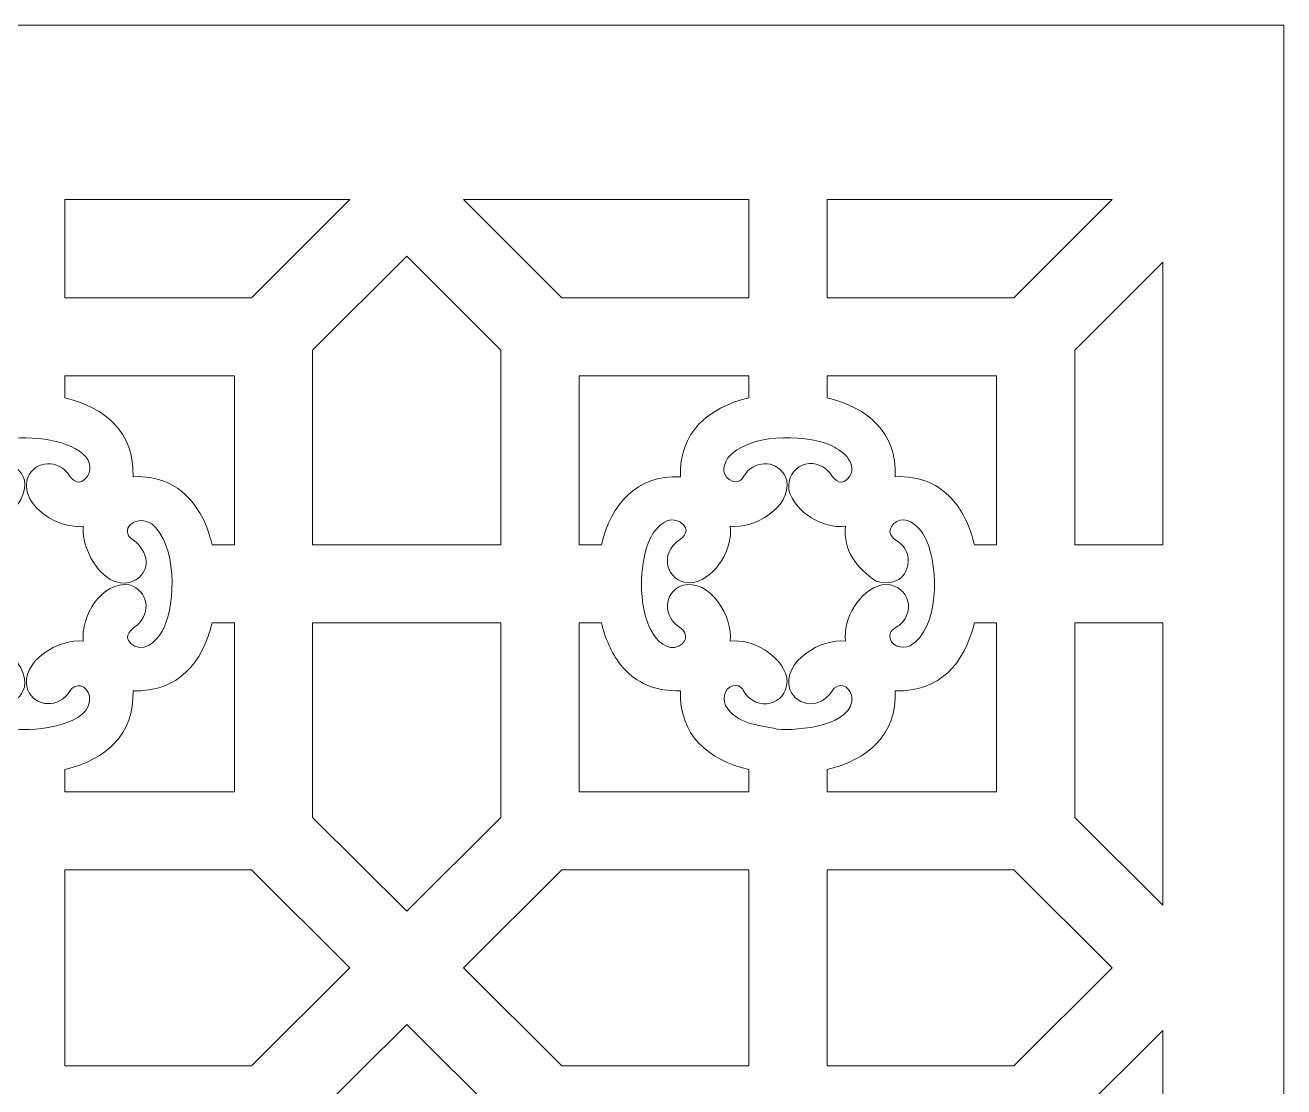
# Model space of a CAD drawing. Header units: centimetres. Extents: x 10.4 to 27.5, y -2.2 to 9.5.
# Drawn here: x 13.422 to 16.397, y 6.99 to 9.5 of the extents above; entities that cross this region are included whole.
import ezdxf

# ---------------------------------------------------------------- set-up
doc = ezdxf.new("R2010")
doc.units = ezdxf.units.CM
doc.header["$MEASUREMENT"] = 0
doc.layers.add('layer 1', color=7, linetype='Continuous')

msp = doc.modelspace()

# ---------------------------------------------------------------- linework, layer by layer
at = {"layer": 'layer 1', "color": 7, "lineweight": 9}
for points, knots in [([(10.44674, 9.5), (10.44674, 9.5), (16.39673, 9.5), (16.39673, 9.5), (16.39673, 9.5), (16.39673, 9.5), (16.39673, -2.11668), (16.39673, -2.11668), (16.39673, -2.11668), (16.39673, -2.11668), (10.44674, -2.11668), (10.44674, -2.11668), (10.44674, -2.11668), (10.44674, -2.11668), (10.44674, 9.5), (10.44674, 9.5)], [0, 0, 0, 0, 0.2, 0.2, 0.2, 0.2, 0.4, 0.4, 0.4, 0.4, 0.6, 0.6, 0.6, 0.6, 1, 1, 1, 1]), ([(14.18938, 9.08756), (14.18938, 9.08756), (14.18938, 9.08756), (14.18938, 9.08756), (14.18938, 9.08756), (14.18938, 9.08756), (13.51531, 9.08756), (13.51531, 9.08756), (13.51531, 9.08756), (13.51531, 9.08756), (13.51531, 8.85572), (13.51531, 8.85572), (13.51531, 8.85572), (13.51531, 8.85572), (13.9568, 8.85572), (13.9568, 8.85572), (13.9568, 8.85572), (13.9568, 8.85572), (14.18938, 9.08756), (14.18938, 9.08756)], [0, 0, 0, 0, 0.1666667, 0.1666667, 0.1666667, 0.1666667, 0.3333333, 0.3333333, 0.3333333, 0.3333333, 0.5, 0.5, 0.5, 0.5, 0.6666667, 0.6666667, 0.6666667, 0.6666667, 1, 1, 1, 1]), ([(15.13206, 9.08756), (15.13206, 9.08756), (15.13206, 9.08756), (15.13206, 9.08756), (15.13206, 9.08756), (15.13206, 9.08756), (14.45798, 9.08756), (14.45798, 9.08756), (14.45798, 9.08756), (14.45798, 9.08756), (14.69056, 8.85572), (14.69056, 8.85572), (14.69056, 8.85572), (14.69056, 8.85572), (15.13206, 8.85572), (15.13206, 8.85572), (15.13206, 8.85572), (15.13206, 8.85572), (15.13206, 9.08756), (15.13206, 9.08756)], [0, 0, 0, 0, 0.1666667, 0.1666667, 0.1666667, 0.1666667, 0.3333333, 0.3333333, 0.3333333, 0.3333333, 0.5, 0.5, 0.5, 0.5, 0.6666667, 0.6666667, 0.6666667, 0.6666667, 1, 1, 1, 1]), ([(15.99117, 9.08756), (15.99117, 9.08756), (15.31709, 9.08756), (15.31709, 9.08756), (15.31709, 9.08756), (15.31709, 9.08756), (15.31709, 8.85572), (15.31709, 8.85572), (15.31709, 8.85572), (15.31709, 8.85572), (15.75859, 8.85572), (15.75859, 8.85572), (15.75859, 8.85572), (15.75859, 8.85572), (15.99117, 9.08756), (15.99117, 9.08756)], [0, 0, 0, 0, 0.2, 0.2, 0.2, 0.2, 0.4, 0.4, 0.4, 0.4, 0.6, 0.6, 0.6, 0.6, 1, 1, 1, 1]), ([(14.54617, 8.27164), (14.54617, 8.27164), (14.54617, 8.27164), (14.54617, 8.27164), (14.54617, 8.27164), (14.54617, 8.27164), (14.10119, 8.27164), (14.10119, 8.27164), (14.10119, 8.27164), (14.10119, 8.27164), (14.10119, 8.73189), (14.10119, 8.73189), (14.10119, 8.73189), (14.10119, 8.73189), (14.32367, 8.95368), (14.32367, 8.95368), (14.32367, 8.95368), (14.32367, 8.95368), (14.54617, 8.73189), (14.54617, 8.73189), (14.54617, 8.73189), (14.54617, 8.73189), (14.54617, 8.27164), (14.54617, 8.27164)], [0, 0, 0, 0, 0.1428571, 0.1428571, 0.1428571, 0.1428571, 0.2857143, 0.2857143, 0.2857143, 0.2857143, 0.4285714, 0.4285714, 0.4285714, 0.4285714, 0.5714286, 0.5714286, 0.5714286, 0.5714286, 0.7142857, 0.7142857, 0.7142857, 0.7142857, 1, 1, 1, 1]), ([(16.11113, 8.93939), (16.11113, 8.93939), (16.11113, 8.93939), (16.11113, 8.93939), (16.11113, 8.93939), (16.11113, 8.93939), (15.90298, 8.73189), (15.90298, 8.73189), (15.90298, 8.73189), (15.90298, 8.73189), (15.90298, 8.27164), (15.90298, 8.27164), (15.90298, 8.27164), (15.90298, 8.27164), (16.11113, 8.27164), (16.11113, 8.27164), (16.11113, 8.27164), (16.11113, 8.27164), (16.11113, 8.93939), (16.11113, 8.93939)], [0, 0, 0, 0, 0.1666667, 0.1666667, 0.1666667, 0.1666667, 0.3333333, 0.3333333, 0.3333333, 0.3333333, 0.5, 0.5, 0.5, 0.5, 0.6666667, 0.6666667, 0.6666667, 0.6666667, 1, 1, 1, 1]), ([(13.91617, 8.27164), (13.91617, 8.27164), (13.91617, 8.27164), (13.91617, 8.27164), (13.91617, 8.27164), (13.91617, 8.27164), (13.86334, 8.27164), (13.86334, 8.27164), (13.86334, 8.27164), (13.85951, 8.28778), (13.85463, 8.30355), (13.84866, 8.3187), (13.84866, 8.3187), (13.81543, 8.39423), (13.76006, 8.43546), (13.67661, 8.43247), (13.67661, 8.43247), (13.68035, 8.53649), (13.61251, 8.59574), (13.51531, 8.61874), (13.51531, 8.61874), (13.51531, 8.61874), (13.51531, 8.67127), (13.51531, 8.67127), (13.51531, 8.67127), (13.51531, 8.67127), (13.91617, 8.67127), (13.91617, 8.67127), (13.91617, 8.67127), (13.91617, 8.67127), (13.91617, 8.27164), (13.91617, 8.27164)], [0, 0, 0, 0, 0.1111111, 0.1111111, 0.1111111, 0.1111111, 0.2222222, 0.2222222, 0.2222222, 0.2222222, 0.3333333, 0.3333333, 0.3333333, 0.3333333, 0.4444444, 0.4444444, 0.4444444, 0.4444444, 0.5555556, 0.5555556, 0.5555556, 0.5555556, 0.6666667, 0.6666667, 0.6666667, 0.6666667, 0.7777778, 0.7777778, 0.7777778, 0.7777778, 1, 1, 1, 1]), ([(14.78372, 8.27164), (14.78372, 8.27164), (14.78372, 8.27164), (14.78372, 8.27164), (14.78372, 8.27164), (14.78372, 8.27164), (14.73118, 8.27164), (14.73118, 8.27164), (14.73118, 8.27164), (14.73118, 8.27164), (14.73118, 8.67127), (14.73118, 8.67127), (14.73118, 8.67127), (14.73118, 8.67127), (15.13206, 8.67127), (15.13206, 8.67127), (15.13206, 8.67127), (15.13206, 8.67127), (15.13206, 8.61886), (15.13206, 8.61886), (15.13206, 8.61886), (15.03497, 8.59523), (14.96697, 8.53674), (14.97071, 8.43247), (14.97071, 8.43247), (14.86612, 8.43621), (14.80718, 8.36852), (14.78372, 8.27164)], [0, 0, 0, 0, 0.125, 0.125, 0.125, 0.125, 0.25, 0.25, 0.25, 0.25, 0.375, 0.375, 0.375, 0.375, 0.5, 0.5, 0.5, 0.5, 0.625, 0.625, 0.625, 0.625, 0.75, 0.75, 0.75, 0.75, 1, 1, 1, 1]), ([(15.71796, 8.27164), (15.71796, 8.27164), (15.71796, 8.27164), (15.71796, 8.27164), (15.71796, 8.27164), (15.71796, 8.27164), (15.66536, 8.27164), (15.66536, 8.27164), (15.66536, 8.27164), (15.6563, 8.3086), (15.64297, 8.34063), (15.62013, 8.37104), (15.62013, 8.37104), (15.58221, 8.41625), (15.53685, 8.43457), (15.47839, 8.43247), (15.47839, 8.43247), (15.48213, 8.53649), (15.41427, 8.59574), (15.31709, 8.61874), (15.31709, 8.61874), (15.31709, 8.61874), (15.31709, 8.67127), (15.31709, 8.67127), (15.31709, 8.67127), (15.31709, 8.67127), (15.71796, 8.67127), (15.71796, 8.67127), (15.71796, 8.67127), (15.71796, 8.67127), (15.71796, 8.27164), (15.71796, 8.27164)], [0, 0, 0, 0, 0.1111111, 0.1111111, 0.1111111, 0.1111111, 0.2222222, 0.2222222, 0.2222222, 0.2222222, 0.3333333, 0.3333333, 0.3333333, 0.3333333, 0.4444444, 0.4444444, 0.4444444, 0.4444444, 0.5555556, 0.5555556, 0.5555556, 0.5555556, 0.6666667, 0.6666667, 0.6666667, 0.6666667, 0.7777778, 0.7777778, 0.7777778, 0.7777778, 1, 1, 1, 1]), ([(13.09226, 8.27529), (13.09226, 8.27529), (13.09226, 8.27529), (13.09226, 8.27529), (13.09226, 8.27529), (13.07182, 8.21978), (13.07075, 8.13195), (13.09476, 8.07742), (13.09476, 8.07742), (13.13448, 7.9873), (13.2128, 8.04854), (13.16716, 8.07626), (13.16716, 8.07626), (13.12807, 8.09998), (13.1277, 8.15693), (13.17192, 8.17499), (13.17192, 8.17499), (13.23941, 8.1941), (13.29348, 8.09982), (13.28637, 8.04346), (13.28637, 8.04346), (13.34207, 8.05048), (13.43093, 7.99972), (13.41987, 7.93483), (13.41987, 7.93483), (13.40726, 7.89062), (13.35312, 7.88258), (13.32395, 7.91707), (13.32395, 7.91707), (13.3099, 7.93771), (13.29223, 7.95232), (13.27458, 7.92223), (13.27458, 7.92223), (13.26059, 7.89197), (13.29415, 7.86528), (13.31749, 7.85381), (13.31749, 7.85381), (13.31749, 7.85381), (13.3974, 7.83559), (13.3974, 7.83559), (13.3974, 7.83559), (13.44431, 7.8307), (13.58259, 7.84338), (13.574, 7.91338), (13.574, 7.91338), (13.56789, 7.93957), (13.54067, 7.94828), (13.52625, 7.92462), (13.52625, 7.92462), (13.5024, 7.88546), (13.44519, 7.88555), (13.42721, 7.92939), (13.42721, 7.92939), (13.40803, 7.99652), (13.5027, 8.05077), (13.55913, 8.04346), (13.55913, 8.04346), (13.55207, 8.10023), (13.60307, 8.18756), (13.66811, 8.17655), (13.66811, 8.17655), (13.71247, 8.16398), (13.72053, 8.10998), (13.68592, 8.08093), (13.68592, 8.08093), (13.66523, 8.06692), (13.6506, 8.04931), (13.68074, 8.0317), (13.68074, 8.0317), (13.7108, 8.01792), (13.73867, 8.05155), (13.7494, 8.07449), (13.7494, 8.07449), (13.77811, 8.136), (13.78006, 8.27263), (13.72104, 8.32073), (13.72104, 8.32073), (13.68774, 8.34335), (13.64539, 8.3126), (13.6712, 8.28745), (13.6712, 8.28745), (13.70722, 8.26299), (13.72594, 8.21843), (13.68367, 8.18865), (13.68367, 8.18865), (13.61497, 8.15109), (13.55205, 8.25766), (13.55913, 8.31538), (13.55913, 8.31538), (13.50219, 8.30842), (13.4146, 8.3591), (13.42566, 8.42401), (13.42566, 8.42401), (13.43827, 8.46823), (13.49243, 8.47628), (13.52156, 8.44176), (13.52156, 8.44176), (13.53491, 8.42215), (13.54982, 8.40696), (13.56935, 8.43392), (13.56935, 8.43392), (13.56935, 8.43392), (13.57226, 8.43944), (13.57226, 8.43944), (13.57226, 8.43944), (13.60642, 8.53855), (13.28112, 8.56059), (13.27109, 8.45202), (13.27109, 8.45202), (13.27154, 8.42152), (13.30179, 8.40863), (13.31926, 8.43423), (13.31926, 8.43423), (13.34251, 8.47743), (13.4065, 8.47093), (13.41987, 8.42401), (13.41987, 8.42401), (13.43098, 8.35896), (13.3424, 8.30849), (13.28637, 8.31538), (13.28637, 8.31538), (13.29362, 8.25867), (13.24234, 8.17132), (13.1774, 8.18231), (13.1774, 8.18231), (13.13304, 8.19489), (13.12496, 8.24888), (13.15961, 8.27792), (13.15961, 8.27792), (13.17926, 8.29123), (13.19452, 8.30609), (13.16746, 8.32557), (13.16746, 8.32557), (13.13253, 8.34375), (13.1037, 8.3041), (13.09226, 8.27529)], [0, 0, 0, 0, 0.0285714, 0.0285714, 0.0285714, 0.0285714, 0.0571429, 0.0571429, 0.0571429, 0.0571429, 0.0857143, 0.0857143, 0.0857143, 0.0857143, 0.1142857, 0.1142857, 0.1142857, 0.1142857, 0.1428571, 0.1428571, 0.1428571, 0.1428571, 0.1714286, 0.1714286, 0.1714286, 0.1714286, 0.2, 0.2, 0.2, 0.2, 0.2285714, 0.2285714, 0.2285714, 0.2285714, 0.2571429, 0.2571429, 0.2571429, 0.2571429, 0.2857143, 0.2857143, 0.2857143, 0.2857143, 0.3142857, 0.3142857, 0.3142857, 0.3142857, 0.3428571, 0.3428571, 0.3428571, 0.3428571, 0.3714286, 0.3714286, 0.3714286, 0.3714286, 0.4, 0.4, 0.4, 0.4, 0.4285714, 0.4285714, 0.4285714, 0.4285714, 0.4571429, 0.4571429, 0.4571429, 0.4571429, 0.4857143, 0.4857143, 0.4857143, 0.4857143, 0.5142857, 0.5142857, 0.5142857, 0.5142857, 0.5428571, 0.5428571, 0.5428571, 0.5428571, 0.5714286, 0.5714286, 0.5714286, 0.5714286, 0.6, 0.6, 0.6, 0.6, 0.6285714, 0.6285714, 0.6285714, 0.6285714, 0.6571429, 0.6571429, 0.6571429, 0.6571429, 0.6857143, 0.6857143, 0.6857143, 0.6857143, 0.7142857, 0.7142857, 0.7142857, 0.7142857, 0.7428571, 0.7428571, 0.7428571, 0.7428571, 0.7714286, 0.7714286, 0.7714286, 0.7714286, 0.8, 0.8, 0.8, 0.8, 0.8285714, 0.8285714, 0.8285714, 0.8285714, 0.8571429, 0.8571429, 0.8571429, 0.8571429, 0.8857143, 0.8857143, 0.8857143, 0.8857143, 0.9142857, 0.9142857, 0.9142857, 0.9142857, 0.9428571, 0.9428571, 0.9428571, 0.9428571, 1, 1, 1, 1]), ([(14.89404, 8.27529), (14.89404, 8.27529), (14.89404, 8.27529), (14.89404, 8.27529), (14.89404, 8.27529), (14.87312, 8.21847), (14.87267, 8.13317), (14.89657, 8.07742), (14.89657, 8.07742), (14.90723, 8.05428), (14.92909, 8.02515), (14.95766, 8.02867), (14.95766, 8.02867), (14.98394, 8.03475), (14.993, 8.06159), (14.96894, 8.07626), (14.96894, 8.07626), (14.92953, 8.10027), (14.92948, 8.15693), (14.97372, 8.17499), (14.97372, 8.17499), (15.0412, 8.1941), (15.09527, 8.09983), (15.08816, 8.04346), (15.08816, 8.04346), (15.1412, 8.05015), (15.20817, 8.01087), (15.22206, 7.95791), (15.22206, 7.95791), (15.22934, 7.89983), (15.16271, 7.87334), (15.12574, 7.91707), (15.12574, 7.91707), (15.1194, 7.92641), (15.11594, 7.93676), (15.10358, 7.93893), (15.10358, 7.93893), (15.07722, 7.94034), (15.06816, 7.91188), (15.07703, 7.89134), (15.07703, 7.89134), (15.10467, 7.84677), (15.15198, 7.84635), (15.19918, 7.83559), (15.19918, 7.83559), (15.24762, 7.83053), (15.38424, 7.84454), (15.37579, 7.91338), (15.37579, 7.91338), (15.36968, 7.93959), (15.34276, 7.9486), (15.32803, 7.92462), (15.32803, 7.92462), (15.30383, 7.88516), (15.24695, 7.88557), (15.229, 7.92939), (15.229, 7.92939), (15.20984, 7.99652), (15.30448, 8.05077), (15.36092, 8.04346), (15.36092, 8.04346), (15.35425, 8.09704), (15.39348, 8.16307), (15.44673, 8.17694), (15.44673, 8.17694), (15.50501, 8.18421), (15.5316, 8.11776), (15.48771, 8.08093), (15.48771, 8.08093), (15.47835, 8.07461), (15.46796, 8.07116), (15.46581, 8.05884), (15.46581, 8.05884), (15.46439, 8.03257), (15.49291, 8.02353), (15.51354, 8.03239), (15.51354, 8.03239), (15.58254, 8.07493), (15.58105, 8.21479), (15.55253, 8.28143), (15.55253, 8.28143), (15.5425, 8.30318), (15.52394, 8.32824), (15.498, 8.33063), (15.498, 8.33063), (15.47579, 8.33028), (15.45398, 8.30596), (15.47298, 8.28745), (15.47298, 8.28745), (15.49223, 8.27437), (15.50491, 8.26565), (15.50889, 8.24003), (15.50889, 8.24003), (15.51049, 8.19075), (15.47458, 8.17327), (15.43201, 8.18573), (15.43201, 8.18573), (15.38826, 8.21661), (15.35379, 8.25736), (15.36092, 8.31538), (15.36092, 8.31538), (15.30716, 8.30881), (15.24093, 8.34776), (15.22703, 8.40094), (15.22703, 8.40094), (15.21978, 8.45902), (15.28643, 8.48554), (15.32334, 8.44176), (15.32334, 8.44176), (15.3367, 8.42217), (15.3516, 8.40696), (15.37114, 8.43392), (15.37114, 8.43392), (15.38886, 8.46779), (15.35088, 8.49615), (15.32385, 8.50767), (15.32385, 8.50767), (15.25775, 8.53374), (15.1302, 8.53466), (15.0828, 8.47678), (15.0828, 8.47678), (15.0692, 8.45689), (15.06774, 8.43157), (15.09413, 8.42109), (15.09413, 8.42109), (15.11468, 8.41524), (15.11907, 8.43386), (15.12918, 8.44582), (15.12918, 8.44582), (15.15988, 8.47557), (15.20963, 8.46623), (15.22166, 8.42401), (15.22166, 8.42401), (15.23276, 8.35896), (15.14418, 8.30849), (15.08816, 8.31538), (15.08816, 8.31538), (15.09499, 8.2619), (15.05546, 8.19571), (15.00234, 8.1819), (15.00234, 8.1819), (14.94407, 8.17467), (14.9175, 8.24111), (14.96139, 8.27792), (14.96139, 8.27792), (14.98104, 8.29123), (14.9963, 8.30609), (14.96925, 8.32557), (14.96925, 8.32557), (14.93434, 8.34373), (14.90542, 8.30391), (14.89404, 8.27529)], [0, 0, 0, 0, 0.025641, 0.025641, 0.025641, 0.025641, 0.0512821, 0.0512821, 0.0512821, 0.0512821, 0.0769231, 0.0769231, 0.0769231, 0.0769231, 0.1025641, 0.1025641, 0.1025641, 0.1025641, 0.1282051, 0.1282051, 0.1282051, 0.1282051, 0.1538462, 0.1538462, 0.1538462, 0.1538462, 0.1794872, 0.1794872, 0.1794872, 0.1794872, 0.2051282, 0.2051282, 0.2051282, 0.2051282, 0.2307692, 0.2307692, 0.2307692, 0.2307692, 0.2564103, 0.2564103, 0.2564103, 0.2564103, 0.2820513, 0.2820513, 0.2820513, 0.2820513, 0.3076923, 0.3076923, 0.3076923, 0.3076923, 0.3333333, 0.3333333, 0.3333333, 0.3333333, 0.3589744, 0.3589744, 0.3589744, 0.3589744, 0.3846154, 0.3846154, 0.3846154, 0.3846154, 0.4102564, 0.4102564, 0.4102564, 0.4102564, 0.4358974, 0.4358974, 0.4358974, 0.4358974, 0.4615385, 0.4615385, 0.4615385, 0.4615385, 0.4871795, 0.4871795, 0.4871795, 0.4871795, 0.5128205, 0.5128205, 0.5128205, 0.5128205, 0.5384615, 0.5384615, 0.5384615, 0.5384615, 0.5641026, 0.5641026, 0.5641026, 0.5641026, 0.5897436, 0.5897436, 0.5897436, 0.5897436, 0.6153846, 0.6153846, 0.6153846, 0.6153846, 0.6410256, 0.6410256, 0.6410256, 0.6410256, 0.6666667, 0.6666667, 0.6666667, 0.6666667, 0.6923077, 0.6923077, 0.6923077, 0.6923077, 0.7179487, 0.7179487, 0.7179487, 0.7179487, 0.7435897, 0.7435897, 0.7435897, 0.7435897, 0.7692308, 0.7692308, 0.7692308, 0.7692308, 0.7948718, 0.7948718, 0.7948718, 0.7948718, 0.8205128, 0.8205128, 0.8205128, 0.8205128, 0.8461538, 0.8461538, 0.8461538, 0.8461538, 0.8717949, 0.8717949, 0.8717949, 0.8717949, 0.8974359, 0.8974359, 0.8974359, 0.8974359, 0.9230769, 0.9230769, 0.9230769, 0.9230769, 0.9487179, 0.9487179, 0.9487179, 0.9487179, 1, 1, 1, 1]), ([(13.86366, 8.0872), (13.86366, 8.0872), (13.86366, 8.0872), (13.86366, 8.0872), (13.86366, 8.0872), (13.86366, 8.0872), (13.91617, 8.0872), (13.91617, 8.0872), (13.91617, 8.0872), (13.91617, 8.0872), (13.91617, 7.68758), (13.91617, 7.68758), (13.91617, 7.68758), (13.91617, 7.68758), (13.51531, 7.68758), (13.51531, 7.68758), (13.51531, 7.68758), (13.51531, 7.68758), (13.51531, 7.74), (13.51531, 7.74), (13.51531, 7.74), (13.61246, 7.76365), (13.68037, 7.82202), (13.67661, 7.92637), (13.67661, 7.92637), (13.78328, 7.92257), (13.84156, 7.99367), (13.86366, 8.0872)], [0, 0, 0, 0, 0.125, 0.125, 0.125, 0.125, 0.25, 0.25, 0.25, 0.25, 0.375, 0.375, 0.375, 0.375, 0.5, 0.5, 0.5, 0.5, 0.625, 0.625, 0.625, 0.625, 0.75, 0.75, 0.75, 0.75, 1, 1, 1, 1]), ([(14.10119, 8.0872), (14.10119, 8.0872), (14.10119, 8.0872), (14.10119, 8.0872), (14.10119, 8.0872), (14.10119, 8.0872), (14.54617, 8.0872), (14.54617, 8.0872), (14.54617, 8.0872), (14.54617, 8.0872), (14.54617, 7.62695), (14.54617, 7.62695), (14.54617, 7.62695), (14.54617, 7.62695), (14.32367, 7.40516), (14.32367, 7.40516), (14.32367, 7.40516), (14.32367, 7.40516), (14.10119, 7.62695), (14.10119, 7.62695), (14.10119, 7.62695), (14.10119, 7.62695), (14.10119, 8.0872), (14.10119, 8.0872)], [0, 0, 0, 0, 0.1428571, 0.1428571, 0.1428571, 0.1428571, 0.2857143, 0.2857143, 0.2857143, 0.2857143, 0.4285714, 0.4285714, 0.4285714, 0.4285714, 0.5714286, 0.5714286, 0.5714286, 0.5714286, 0.7142857, 0.7142857, 0.7142857, 0.7142857, 1, 1, 1, 1]), ([(14.73118, 8.0872), (14.73118, 8.0872), (14.73118, 8.0872), (14.73118, 8.0872), (14.73118, 8.0872), (14.73118, 8.0872), (14.78374, 8.0872), (14.78374, 8.0872), (14.78374, 8.0872), (14.7928, 8.05021), (14.80618, 8.01804), (14.8291, 7.98761), (14.8291, 7.98761), (14.86703, 7.94255), (14.91229, 7.92429), (14.97071, 7.92637), (14.97071, 7.92637), (14.96697, 7.82231), (15.03481, 7.76311), (15.13206, 7.74009), (15.13206, 7.74009), (15.13206, 7.74009), (15.13206, 7.68758), (15.13206, 7.68758), (15.13206, 7.68758), (15.13206, 7.68758), (14.73118, 7.68758), (14.73118, 7.68758), (14.73118, 7.68758), (14.73118, 7.68758), (14.73118, 8.0872), (14.73118, 8.0872)], [0, 0, 0, 0, 0.1111111, 0.1111111, 0.1111111, 0.1111111, 0.2222222, 0.2222222, 0.2222222, 0.2222222, 0.3333333, 0.3333333, 0.3333333, 0.3333333, 0.4444444, 0.4444444, 0.4444444, 0.4444444, 0.5555556, 0.5555556, 0.5555556, 0.5555556, 0.6666667, 0.6666667, 0.6666667, 0.6666667, 0.7777778, 0.7777778, 0.7777778, 0.7777778, 1, 1, 1, 1]), ([(15.66524, 8.0872), (15.66524, 8.0872), (15.66524, 8.0872), (15.66524, 8.0872), (15.66524, 8.0872), (15.66524, 8.0872), (15.71796, 8.0872), (15.71796, 8.0872), (15.71796, 8.0872), (15.71796, 8.0872), (15.71796, 7.68758), (15.71796, 7.68758), (15.71796, 7.68758), (15.71796, 7.68758), (15.31709, 7.68758), (15.31709, 7.68758), (15.31709, 7.68758), (15.31709, 7.68758), (15.31709, 7.74), (15.31709, 7.74), (15.31709, 7.74), (15.41422, 7.76364), (15.48215, 7.82201), (15.47839, 7.92637), (15.47839, 7.92637), (15.58277, 7.92267), (15.64215, 7.99025), (15.66524, 8.0872)], [0, 0, 0, 0, 0.125, 0.125, 0.125, 0.125, 0.25, 0.25, 0.25, 0.25, 0.375, 0.375, 0.375, 0.375, 0.5, 0.5, 0.5, 0.5, 0.625, 0.625, 0.625, 0.625, 0.75, 0.75, 0.75, 0.75, 1, 1, 1, 1]), ([(16.11113, 8.0872), (16.11113, 8.0872), (16.11113, 8.0872), (16.11113, 8.0872), (16.11113, 8.0872), (16.11113, 8.0872), (15.90298, 8.0872), (15.90298, 8.0872), (15.90298, 8.0872), (15.90298, 8.0872), (15.90298, 7.62695), (15.90298, 7.62695), (15.90298, 7.62695), (15.90298, 7.62695), (16.11113, 7.41947), (16.11113, 7.41947), (16.11113, 7.41947), (16.11113, 7.41947), (16.11113, 8.0872), (16.11113, 8.0872)], [0, 0, 0, 0, 0.1666667, 0.1666667, 0.1666667, 0.1666667, 0.3333333, 0.3333333, 0.3333333, 0.3333333, 0.5, 0.5, 0.5, 0.5, 0.6666667, 0.6666667, 0.6666667, 0.6666667, 1, 1, 1, 1]), ([(13.51531, 7.50312), (13.51531, 7.50312), (13.51531, 7.50312), (13.51531, 7.50312), (13.51531, 7.50312), (13.51531, 7.50312), (13.51531, 7.03942), (13.51531, 7.03942), (13.51531, 7.03942), (13.51531, 7.03942), (13.9568, 7.03942), (13.9568, 7.03942), (13.9568, 7.03942), (13.9568, 7.03942), (14.18938, 7.27127), (14.18938, 7.27127), (14.18938, 7.27127), (14.18938, 7.27127), (13.9568, 7.50312), (13.9568, 7.50312), (13.9568, 7.50312), (13.9568, 7.50312), (13.51531, 7.50312), (13.51531, 7.50312)], [0, 0, 0, 0, 0.1428571, 0.1428571, 0.1428571, 0.1428571, 0.2857143, 0.2857143, 0.2857143, 0.2857143, 0.4285714, 0.4285714, 0.4285714, 0.4285714, 0.5714286, 0.5714286, 0.5714286, 0.5714286, 0.7142857, 0.7142857, 0.7142857, 0.7142857, 1, 1, 1, 1]), ([(15.13206, 7.03942), (15.13206, 7.03942), (15.13206, 7.03942), (15.13206, 7.03942), (15.13206, 7.03942), (15.13206, 7.03942), (15.13206, 7.50312), (15.13206, 7.50312), (15.13206, 7.50312), (15.13206, 7.50312), (14.69056, 7.50312), (14.69056, 7.50312), (14.69056, 7.50312), (14.69056, 7.50312), (14.45798, 7.27127), (14.45798, 7.27127), (14.45798, 7.27127), (14.45798, 7.27127), (14.69056, 7.03942), (14.69056, 7.03942), (14.69056, 7.03942), (14.69056, 7.03942), (15.13206, 7.03942), (15.13206, 7.03942)], [0, 0, 0, 0, 0.1428571, 0.1428571, 0.1428571, 0.1428571, 0.2857143, 0.2857143, 0.2857143, 0.2857143, 0.4285714, 0.4285714, 0.4285714, 0.4285714, 0.5714286, 0.5714286, 0.5714286, 0.5714286, 0.7142857, 0.7142857, 0.7142857, 0.7142857, 1, 1, 1, 1]), ([(15.31709, 7.50312), (15.31709, 7.50312), (15.31709, 7.50312), (15.31709, 7.50312), (15.31709, 7.50312), (15.31709, 7.50312), (15.31709, 7.03942), (15.31709, 7.03942), (15.31709, 7.03942), (15.31709, 7.03942), (15.75859, 7.03942), (15.75859, 7.03942), (15.75859, 7.03942), (15.75859, 7.03942), (15.99117, 7.27127), (15.99117, 7.27127), (15.99117, 7.27127), (15.99117, 7.27127), (15.75859, 7.50312), (15.75859, 7.50312), (15.75859, 7.50312), (15.75859, 7.50312), (15.31709, 7.50312), (15.31709, 7.50312)], [0, 0, 0, 0, 0.1428571, 0.1428571, 0.1428571, 0.1428571, 0.2857143, 0.2857143, 0.2857143, 0.2857143, 0.4285714, 0.4285714, 0.4285714, 0.4285714, 0.5714286, 0.5714286, 0.5714286, 0.5714286, 0.7142857, 0.7142857, 0.7142857, 0.7142857, 1, 1, 1, 1]), ([(14.54617, 6.45535), (14.54617, 6.45535), (14.54617, 6.45535), (14.54617, 6.45535), (14.54617, 6.45535), (14.54617, 6.45535), (14.10119, 6.45535), (14.10119, 6.45535), (14.10119, 6.45535), (14.10119, 6.45535), (14.10119, 6.91559), (14.10119, 6.91559), (14.10119, 6.91559), (14.10119, 6.91559), (14.32367, 7.13739), (14.32367, 7.13739), (14.32367, 7.13739), (14.32367, 7.13739), (14.54617, 6.91559), (14.54617, 6.91559), (14.54617, 6.91559), (14.54617, 6.91559), (14.54617, 6.45535), (14.54617, 6.45535)], [0, 0, 0, 0, 0.1428571, 0.1428571, 0.1428571, 0.1428571, 0.2857143, 0.2857143, 0.2857143, 0.2857143, 0.4285714, 0.4285714, 0.4285714, 0.4285714, 0.5714286, 0.5714286, 0.5714286, 0.5714286, 0.7142857, 0.7142857, 0.7142857, 0.7142857, 1, 1, 1, 1]), ([(16.11113, 7.12309), (16.11113, 7.12309), (16.11113, 7.12309), (16.11113, 7.12309), (16.11113, 7.12309), (16.11113, 7.12309), (15.90298, 6.91559), (15.90298, 6.91559), (15.90298, 6.91559), (15.90298, 6.91559), (15.90298, 6.45535), (15.90298, 6.45535), (15.90298, 6.45535), (15.90298, 6.45535), (16.11113, 6.45535), (16.11113, 6.45535), (16.11113, 6.45535), (16.11113, 6.45535), (16.11113, 7.12309), (16.11113, 7.12309)], [0, 0, 0, 0, 0.1666667, 0.1666667, 0.1666667, 0.1666667, 0.3333333, 0.3333333, 0.3333333, 0.3333333, 0.5, 0.5, 0.5, 0.5, 0.6666667, 0.6666667, 0.6666667, 0.6666667, 1, 1, 1, 1])]:
    msp.add_open_spline(points, degree=3, knots=knots, dxfattribs=at)

doc.saveas('drawing.dxf')
